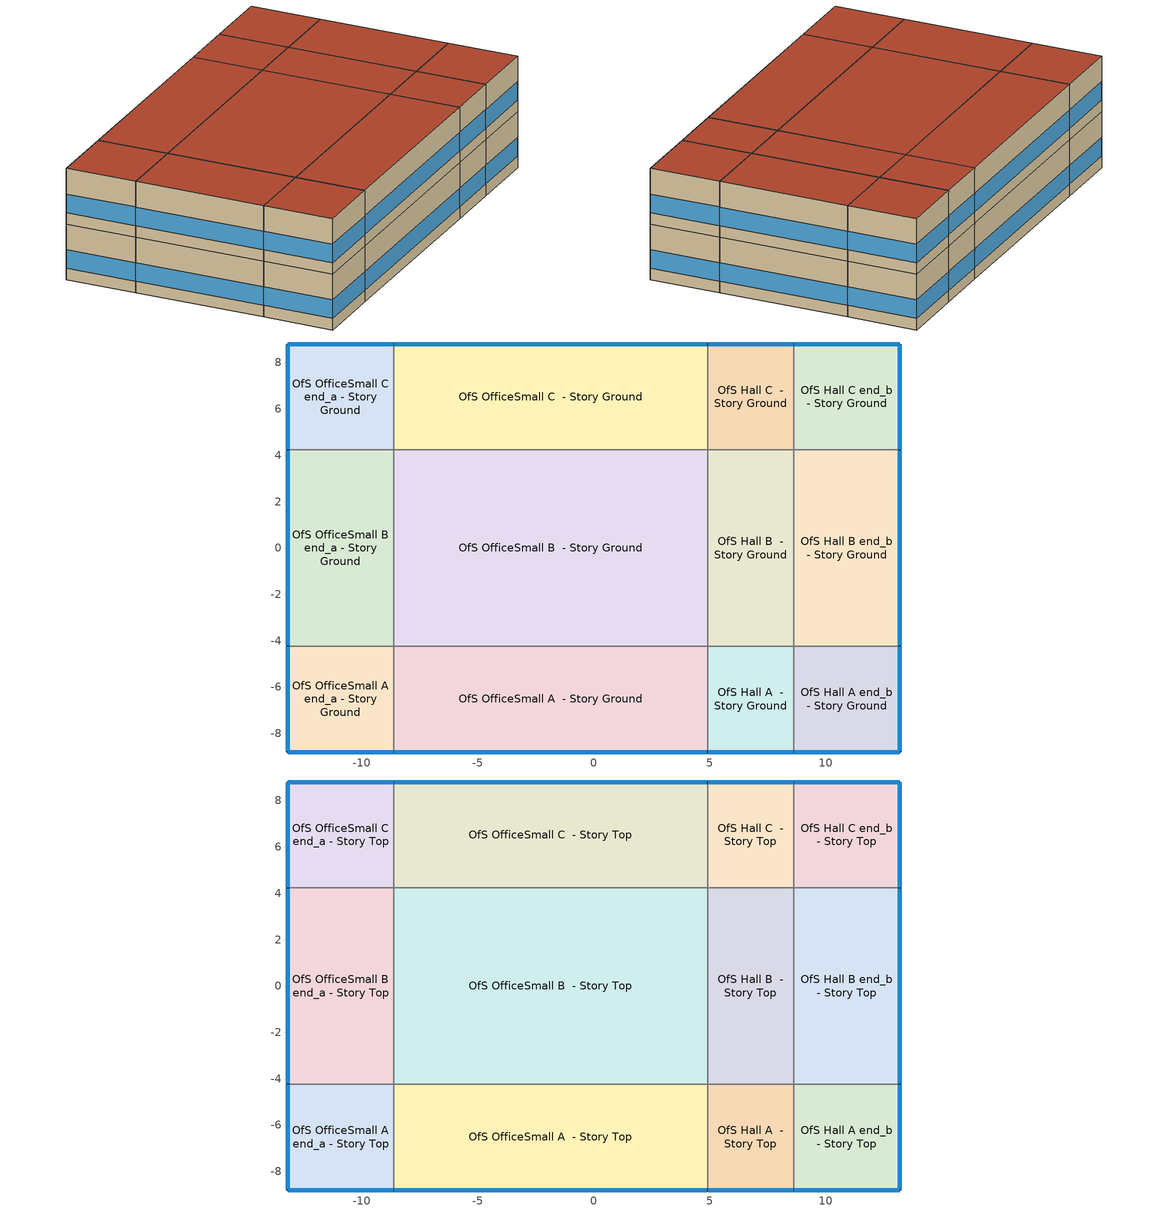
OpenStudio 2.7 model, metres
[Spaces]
OfS OfficeSmall A end_a - Story Ground
 floor ground: -13.2,-8.8 -13.2,-4.23 -8.63,-4.23 -8.63,-8.8 z0
 wall outside: -13.2,-4.23 -13.2,-8.8 -8.63,-8.8 z0:3.66
 wall to OfS OfficeSmall B end_a - Story Ground: -8.63,-4.23 -13.2,-4.23 z0:3.66
 wall to OfS OfficeSmall A  - Story Ground: -8.63,-8.8 -8.63,-4.23 z0:3.66
 window: -13.17,-8.8 -8.65,-8.8 / -13.2,-4.25 -13.2,-8.77 z0.76:1.98
OfS OfficeSmall B end_a - Story Ground
 floor ground: -13.2,-4.23 -13.2,4.23 -8.63,4.23 -8.63,-4.23 z0
 wall outside: -13.2,4.23 -13.2,-4.23 z0:3.66
 wall to OfS OfficeSmall C end_a - Story Ground: -8.63,4.23 -13.2,4.23 z0:3.66
 wall to OfS OfficeSmall B  - Story Ground: -8.63,-4.23 -8.63,4.23 z0:3.66
 window: -13.2,4.2 -13.2,-4.2 z0.76:1.98
OfS OfficeSmall C end_a - Story Ground
 floor ground: -13.2,4.23 -13.2,8.8 -8.63,8.8 -8.63,4.23 z0
 wall outside: -8.63,8.8 -13.2,8.8 -13.2,4.23 z0:3.66
 wall to OfS OfficeSmall C  - Story Ground: -8.63,4.23 -8.63,8.8 z0:3.66
 window: -13.2,8.77 -13.2,4.25 / -8.65,8.8 -13.17,8.8 z0.76:1.98
OfS OfficeSmall A  - Story Ground
 floor ground: -8.63,-8.8 -8.63,-4.23 4.91,-4.23 4.91,-8.8 z0
 wall outside: -8.63,-8.8 4.91,-8.8 z0:3.66
 wall to OfS OfficeSmall B  - Story Ground: 4.91,-4.23 -8.63,-4.23 z0:3.66
 wall to OfS Hall A  - Story Ground: 4.91,-8.8 4.91,-4.23 z0:3.66
 window: -8.6,-8.8 4.88,-8.8 z0.76:1.97
OfS OfficeSmall B  - Story Ground
 floor ground: -8.63,-4.23 -8.63,4.23 4.91,4.23 4.91,-4.23 z0
 wall to OfS OfficeSmall C  - Story Ground: 4.91,4.23 -8.63,4.23 z0:3.66
 wall to OfS Hall B  - Story Ground: 4.91,-4.23 4.91,4.23 z0:3.66
OfS OfficeSmall C  - Story Ground
 floor ground: -8.63,4.23 -8.63,8.8 4.91,8.8 4.91,4.23 z0
 wall outside: 4.91,8.8 -8.63,8.8 z0:3.66
 wall to OfS Hall C  - Story Ground: 4.91,4.23 4.91,8.8 z0:3.66
 window: 4.88,8.8 -8.6,8.8 z0.76:1.97
OfS Hall A  - Story Ground
 floor ground: 4.91,-8.8 4.91,-4.23 8.63,-4.23 8.63,-8.8 z0
 wall outside: 4.91,-8.8 8.63,-8.8 z0:3.66
 wall to OfS Hall B  - Story Ground: 8.63,-4.23 4.91,-4.23 z0:3.66
 wall to OfS Hall A end_b - Story Ground: 8.63,-8.8 8.63,-4.23 z0:3.66
 window: 4.93,-8.8 8.6,-8.8 z0.76:1.99
OfS Hall B  - Story Ground
 floor ground: 4.91,-4.23 4.91,4.23 8.63,4.23 8.63,-4.23 z0
 wall to OfS Hall C  - Story Ground: 8.63,4.23 4.91,4.23 z0:3.66
 wall to OfS Hall B end_b - Story Ground: 8.63,-4.23 8.63,4.23 z0:3.66
OfS Hall C  - Story Ground
 floor ground: 4.91,4.23 4.91,8.8 8.63,8.8 8.63,4.23 z0
 wall outside: 8.63,8.8 4.91,8.8 z0:3.66
 wall to OfS Hall C end_b - Story Ground: 8.63,4.23 8.63,8.8 z0:3.66
 window: 8.6,8.8 4.93,8.8 z0.76:1.99
OfS Hall A end_b - Story Ground
 floor ground: 8.63,-8.8 8.63,-4.23 13.2,-4.23 13.2,-8.8 z0
 wall outside: 8.63,-8.8 13.2,-8.8 13.2,-4.23 z0:3.66
 wall to OfS Hall B end_b - Story Ground: 13.2,-4.23 8.63,-4.23 z0:3.66
 window: 13.2,-8.77 13.2,-4.25 / 8.65,-8.8 13.17,-8.8 z0.76:1.98
OfS Hall B end_b - Story Ground
 floor ground: 8.63,-4.23 8.63,4.23 13.2,4.23 13.2,-4.23 z0
 wall outside: 13.2,-4.23 13.2,4.23 z0:3.66
 wall to OfS Hall C end_b - Story Ground: 13.2,4.23 8.63,4.23 z0:3.66
 window: 13.2,-4.2 13.2,4.2 z0.76:1.98
OfS Hall C end_b - Story Ground
 floor ground: 8.63,4.23 8.63,8.8 13.2,8.8 13.2,4.23 z0
 wall outside: 13.2,4.23 13.2,8.8 8.63,8.8 z0:3.66
 window: 13.17,8.8 8.65,8.8 / 13.2,4.25 13.2,8.77 z0.76:1.98
OfS OfficeSmall A end_a - Story Top
 floor to OfS OfficeSmall A end_a - Story Ground: -13.2,-8.8 -13.2,-4.23 -8.63,-4.23 -8.63,-8.8 z3.66
 wall outside: -13.2,-4.23 -13.2,-8.8 -8.63,-8.8 z3.66:7.32
 wall to OfS OfficeSmall B end_a - Story Top: -8.63,-4.23 -13.2,-4.23 z3.66:7.32
 wall to OfS OfficeSmall A  - Story Top: -8.63,-8.8 -8.63,-4.23 z3.66:7.32
 window: -13.2,-4.25 -13.2,-8.77 / -13.17,-8.8 -8.65,-8.8 z4.42:5.64
 roof outside: -8.63,-8.8 -8.63,-4.23 -13.2,-4.23 -13.2,-8.8 z7.32
OfS OfficeSmall B end_a - Story Top
 floor to OfS OfficeSmall B end_a - Story Ground: -13.2,-4.23 -13.2,4.23 -8.63,4.23 -8.63,-4.23 z3.66
 wall outside: -13.2,4.23 -13.2,-4.23 z3.66:7.32
 wall to OfS OfficeSmall C end_a - Story Top: -8.63,4.23 -13.2,4.23 z3.66:7.32
 wall to OfS OfficeSmall B  - Story Top: -8.63,-4.23 -8.63,4.23 z3.66:7.32
 window: -13.2,4.2 -13.2,-4.2 z4.42:5.63
 roof outside: -8.63,-4.23 -8.63,4.23 -13.2,4.23 -13.2,-4.23 z7.32
OfS OfficeSmall C end_a - Story Top
 floor to OfS OfficeSmall C end_a - Story Ground: -13.2,4.23 -13.2,8.8 -8.63,8.8 -8.63,4.23 z3.66
 wall outside: -8.63,8.8 -13.2,8.8 -13.2,4.23 z3.66:7.32
 wall to OfS OfficeSmall C  - Story Top: -8.63,4.23 -8.63,8.8 z3.66:7.32
 window: -13.2,8.77 -13.2,4.25 / -8.65,8.8 -13.17,8.8 z4.42:5.64
 roof outside: -8.63,4.23 -8.63,8.8 -13.2,8.8 -13.2,4.23 z7.32
OfS OfficeSmall A  - Story Top
 floor to OfS OfficeSmall A  - Story Ground: -8.63,-8.8 -8.63,-4.23 4.91,-4.23 4.91,-8.8 z3.66
 wall outside: -8.63,-8.8 4.91,-8.8 z3.66:7.32
 wall to OfS OfficeSmall B  - Story Top: 4.91,-4.23 -8.63,-4.23 z3.66:7.32
 wall to OfS Hall A  - Story Top: 4.91,-8.8 4.91,-4.23 z3.66:7.32
 window: -8.6,-8.8 4.88,-8.8 z4.42:5.63
 roof outside: 4.91,-8.8 4.91,-4.23 -8.63,-4.23 -8.63,-8.8 z7.32
OfS OfficeSmall B  - Story Top
 floor to OfS OfficeSmall B  - Story Ground: -8.63,-4.23 -8.63,4.23 4.91,4.23 4.91,-4.23 z3.66
 wall to OfS OfficeSmall C  - Story Top: 4.91,4.23 -8.63,4.23 z3.66:7.32
 wall to OfS Hall B  - Story Top: 4.91,-4.23 4.91,4.23 z3.66:7.32
 roof outside: 4.91,-4.23 4.91,4.23 -8.63,4.23 -8.63,-4.23 z7.32
OfS OfficeSmall C  - Story Top
 floor to OfS OfficeSmall C  - Story Ground: -8.63,4.23 -8.63,8.8 4.91,8.8 4.91,4.23 z3.66
 wall outside: 4.91,8.8 -8.63,8.8 z3.66:7.32
 wall to OfS Hall C  - Story Top: 4.91,4.23 4.91,8.8 z3.66:7.32
 window: 4.88,8.8 -8.6,8.8 z4.42:5.63
 roof outside: 4.91,4.23 4.91,8.8 -8.63,8.8 -8.63,4.23 z7.32
OfS Hall A  - Story Top
 floor to OfS Hall A  - Story Ground: 4.91,-8.8 4.91,-4.23 8.63,-4.23 8.63,-8.8 z3.66
 wall outside: 4.91,-8.8 8.63,-8.8 z3.66:7.32
 wall to OfS Hall B  - Story Top: 8.63,-4.23 4.91,-4.23 z3.66:7.32
 wall to OfS Hall A end_b - Story Top: 8.63,-8.8 8.63,-4.23 z3.66:7.32
 window: 4.93,-8.8 8.6,-8.8 z4.42:5.64
 roof outside: 8.63,-8.8 8.63,-4.23 4.91,-4.23 4.91,-8.8 z7.32
OfS Hall B  - Story Top
 floor to OfS Hall B  - Story Ground: 4.91,-4.23 4.91,4.23 8.63,4.23 8.63,-4.23 z3.66
 wall to OfS Hall C  - Story Top: 8.63,4.23 4.91,4.23 z3.66:7.32
 wall to OfS Hall B end_b - Story Top: 8.63,-4.23 8.63,4.23 z3.66:7.32
 roof outside: 8.63,-4.23 8.63,4.23 4.91,4.23 4.91,-4.23 z7.32
OfS Hall C  - Story Top
 floor to OfS Hall C  - Story Ground: 4.91,4.23 4.91,8.8 8.63,8.8 8.63,4.23 z3.66
 wall outside: 8.63,8.8 4.91,8.8 z3.66:7.32
 wall to OfS Hall C end_b - Story Top: 8.63,4.23 8.63,8.8 z3.66:7.32
 window: 8.6,8.8 4.93,8.8 z4.42:5.64
 roof outside: 8.63,4.23 8.63,8.8 4.91,8.8 4.91,4.23 z7.32
OfS Hall A end_b - Story Top
 floor to OfS Hall A end_b - Story Ground: 8.63,-8.8 8.63,-4.23 13.2,-4.23 13.2,-8.8 z3.66
 wall outside: 8.63,-8.8 13.2,-8.8 13.2,-4.23 z3.66:7.32
 wall to OfS Hall B end_b - Story Top: 13.2,-4.23 8.63,-4.23 z3.66:7.32
 window: 13.2,-8.77 13.2,-4.25 / 8.65,-8.8 13.17,-8.8 z4.42:5.64
 roof outside: 13.2,-8.8 13.2,-4.23 8.63,-4.23 8.63,-8.8 z7.32
OfS Hall B end_b - Story Top
 floor to OfS Hall B end_b - Story Ground: 8.63,-4.23 8.63,4.23 13.2,4.23 13.2,-4.23 z3.66
 wall outside: 13.2,-4.23 13.2,4.23 z3.66:7.32
 wall to OfS Hall C end_b - Story Top: 13.2,4.23 8.63,4.23 z3.66:7.32
 window: 13.2,-4.2 13.2,4.2 z4.42:5.63
 roof outside: 13.2,-4.23 13.2,4.23 8.63,4.23 8.63,-4.23 z7.32
OfS Hall C end_b - Story Top
 floor to OfS Hall C end_b - Story Ground: 8.63,4.23 8.63,8.8 13.2,8.8 13.2,4.23 z3.66
 wall outside: 13.2,4.23 13.2,8.8 8.63,8.8 z3.66:7.32
 window: 13.17,8.8 8.65,8.8 / 13.2,4.25 13.2,8.77 z4.42:5.64
 roof outside: 13.2,4.23 13.2,8.8 8.63,8.8 8.63,4.23 z7.32
[Building]
DEER Pre-1975|OfS
[Site]
Site 1
[ClimateZones]
Climate Zone Institution Name 1=CEC; Climate Zone Document Name 1=California Climate Zone Descriptions; Climate Zone Document Year 1=1995; Climate Zone Value 1=6
[SizingPeriod:DesignDay] Barometric Pressure {Pa}=100977; Sky Clearness=0; Rain Indicator=0; Snow Indicator=0; Day of Month=21; Daylight Saving Time Indicator=0; Humidity Indicating Type=Wetbulb; Dry-Bulb Temperature Range Modifier Type=DefaultMultipliers
Name | Maximum Dry-Bulb Temperature {C} | Daily Dry-Bulb Temperature Range {deltaC} | Humidity Indicating Conditions at Maximum Dry-Bulb | Wind Speed {m/s} | Wind Direction {deg} | Month | Day Type | Solar Model Indicator | ASHRAE Taub | ASHRAE Taud
Houston Bush Intercontinental Ann Htg 99.6% Condns DB | -1.6 | 0 | -1.6 | 2.8 | 0 | 1 | WinterDesignDay | ASHRAEClearSky
Houston Bush Intercontinental Ann Clg .4% Condns DB=>MWB | 36 | 10.1 | 24.8 | 3.5 | 170 | 7 | SummerDesignDay | ASHRAETau | 0.499 | 1.97
[SpaceType] Standards Building Type=OfS
Name | Standards Space Type
OfS Hall | Hall
OfS OfficeSmall | OfficeSmall
[BuildingStory] Nominal Floor to Floor Height {m}=3.6576
Name | Nominal Z Coordinate {m}
Story Ground | 0
Story Top | 3.6576
[Space]
Name | Space Type | Building Story | Thermal Zone
OfS OfficeSmall A end_a - Story Ground | OfS OfficeSmall | Story Ground | Zone OfS OfficeSmall A end_a - Story Ground
OfS OfficeSmall B end_a - Story Ground | OfS OfficeSmall | Story Ground | Zone OfS OfficeSmall B end_a - Story Ground
OfS OfficeSmall C end_a - Story Ground | OfS OfficeSmall | Story Ground | Zone OfS OfficeSmall C end_a - Story Ground
OfS OfficeSmall A  - Story Ground | OfS OfficeSmall | Story Ground | Zone OfS OfficeSmall A  - Story Ground
OfS OfficeSmall B  - Story Ground | OfS OfficeSmall | Story Ground | Zone OfS OfficeSmall B  - Story Ground
OfS OfficeSmall C  - Story Ground | OfS OfficeSmall | Story Ground | Zone OfS OfficeSmall C  - Story Ground
OfS Hall A  - Story Ground | OfS Hall | Story Ground | Zone OfS Hall A  - Story Ground
OfS Hall B  - Story Ground | OfS Hall | Story Ground | Zone OfS Hall B  - Story Ground
OfS Hall C  - Story Ground | OfS Hall | Story Ground | Zone OfS Hall C  - Story Ground
OfS Hall A end_b - Story Ground | OfS Hall | Story Ground | Zone OfS Hall A end_b - Story Ground
OfS Hall B end_b - Story Ground | OfS Hall | Story Ground | Zone OfS Hall B end_b - Story Ground
OfS Hall C end_b - Story Ground | OfS Hall | Story Ground | Zone OfS Hall C end_b - Story Ground
OfS OfficeSmall A end_a - Story Top | OfS OfficeSmall | Story Top | Zone OfS OfficeSmall A end_a - Story Top
OfS OfficeSmall B end_a - Story Top | OfS OfficeSmall | Story Top | Zone OfS OfficeSmall B end_a - Story Top
OfS OfficeSmall C end_a - Story Top | OfS OfficeSmall | Story Top | Zone OfS OfficeSmall C end_a - Story Top
OfS OfficeSmall A  - Story Top | OfS OfficeSmall | Story Top | Zone OfS OfficeSmall A  - Story Top
OfS OfficeSmall B  - Story Top | OfS OfficeSmall | Story Top | Zone OfS OfficeSmall B  - Story Top
OfS OfficeSmall C  - Story Top | OfS OfficeSmall | Story Top | Zone OfS OfficeSmall C  - Story Top
OfS Hall A  - Story Top | OfS Hall | Story Top | Zone OfS Hall A  - Story Top
OfS Hall B  - Story Top | OfS Hall | Story Top | Zone OfS Hall B  - Story Top
OfS Hall C  - Story Top | OfS Hall | Story Top | Zone OfS Hall C  - Story Top
OfS Hall A end_b - Story Top | OfS Hall | Story Top | Zone OfS Hall A end_b - Story Top
OfS Hall B end_b - Story Top | OfS Hall | Story Top | Zone OfS Hall B end_b - Story Top
OfS Hall C end_b - Story Top | OfS Hall | Story Top | Zone OfS Hall C end_b - Story Top
[ThermalZone] Multiplier=1; Use Ideal Air Loads=No
Zone OfS OfficeSmall A end_a - Story Ground; Zone OfS OfficeSmall B end_a - Story Ground; Zone OfS OfficeSmall C end_a - Story Ground; Zone OfS OfficeSmall A  - Story Ground; Zone OfS OfficeSmall B  - Story Ground; Zone OfS OfficeSmall C  - Story Ground; Zone OfS Hall A  - Story Ground; Zone OfS Hall B  - Story Ground; Zone OfS Hall C  - Story Ground; Zone OfS Hall A end_b - Story Ground; Zone OfS Hall B end_b - Story Ground; Zone OfS Hall C end_b - Story Ground; Zone OfS OfficeSmall A end_a - Story Top; Zone OfS OfficeSmall B end_a - Story Top; Zone OfS OfficeSmall C end_a - Story Top; Zone OfS OfficeSmall A  - Story Top; Zone OfS OfficeSmall B  - Story Top; Zone OfS OfficeSmall C  - Story Top; Zone OfS Hall A  - Story Top; Zone OfS Hall B  - Story Top; Zone OfS Hall C  - Story Top; Zone OfS Hall A end_b - Story Top; Zone OfS Hall B end_b - Story Top; Zone OfS Hall C end_b - Story Top
[Sizing:Zone] Zone Cooling Design Supply Air Temperature Input Method=SupplyAirTemperature; Zone Cooling Design Supply Air Temperature {C}=14; Zone Cooling Design Supply Air Temperature Difference {deltaC}=11.11; Zone Heating Design Supply Air Temperature Input Method=SupplyAirTemperature; Zone Heating Design Supply Air Temperature {C}=40; Zone Heating Design Supply Air Temperature Difference {deltaC}=11.11; Zone Cooling Design Supply Air Humidity Ratio {kg-H2O/kg-air}=0.0085; Zone Heating Design Supply Air Humidity Ratio {kg-H2O/kg-air}=0.008; Cooling Design Air Flow Method=DesignDay; Heating Design Air Flow Method=DesignDay; Account for Dedicated Outdoor Air System=No; Dedicated Outdoor Air System Control Strategy=NeutralSupplyAir; Dedicated Outdoor Air Low Setpoint Temperature for Design {C}=autosize; Dedicated Outdoor Air High Setpoint Temperature for Design {C}=autosize
Zone OfS OfficeSmall A end_a - Story Ground; Zone OfS OfficeSmall B end_a - Story Ground; Zone OfS OfficeSmall C end_a - Story Ground; Zone OfS OfficeSmall A  - Story Ground; Zone OfS OfficeSmall B  - Story Ground; Zone OfS OfficeSmall C  - Story Ground; Zone OfS Hall A  - Story Ground; Zone OfS Hall B  - Story Ground; Zone OfS Hall C  - Story Ground; Zone OfS Hall A end_b - Story Ground; Zone OfS Hall B end_b - Story Ground; Zone OfS Hall C end_b - Story Ground; Zone OfS OfficeSmall A end_a - Story Top; Zone OfS OfficeSmall B end_a - Story Top; Zone OfS OfficeSmall C end_a - Story Top; Zone OfS OfficeSmall A  - Story Top; Zone OfS OfficeSmall B  - Story Top; Zone OfS OfficeSmall C  - Story Top; Zone OfS Hall A  - Story Top; Zone OfS Hall B  - Story Top; Zone OfS Hall C  - Story Top; Zone OfS Hall A end_b - Story Top; Zone OfS Hall B end_b - Story Top; Zone OfS Hall C end_b - Story Top
